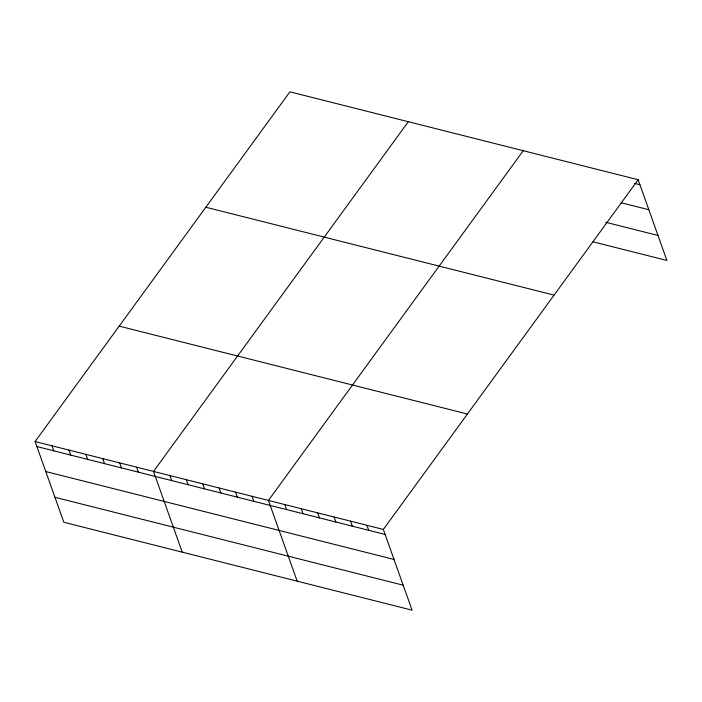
<?xml version="1.0" encoding="UTF-8"?>
<svg xmlns="http://www.w3.org/2000/svg" width="702" height="702" viewBox="0 0 702 702"><rect width="100%" height="100%" fill="white"/><g stroke="black" fill="none" stroke-linecap="round" stroke-linejoin="round"><path stroke-width="1.05" d="M638.153 179.721L383.336 529.431L412.083 610.17L63.847 522.279L35.1 441.54L289.917 91.83L638.153 179.721L666.9 260.46L593.023 241.813M408.318 121.709L153.501 471.428L182.248 552.167M523.236 150.719L268.418 500.429L297.165 581.168M634.81 183.441L639.934 184.74M621.13 202.738L648.832 209.731M605.677 222.262L658.002 235.468M205.826 207.23L554.062 295.121M119.191 326.14L467.427 414.022M35.1 441.54L383.336 529.431M36.89 446.56L385.126 534.45M45.788 471.551L394.024 559.441M54.949 497.297L403.185 585.187M366.918 525.289L368.708 530.308M350.5 521.147L352.29 526.167M334.082 517.005L335.872 522.025M317.673 512.855L319.454 517.883M301.255 508.713L303.036 513.732M284.837 504.571L286.627 509.591M252 496.288L253.791 501.307M235.582 492.137L237.373 497.165M219.164 487.995L220.954 493.023M202.746 483.853L204.536 488.873M186.337 479.712L188.118 484.731M169.919 475.57L171.709 480.589M136.583 467.155L138.373 472.174M119.673 462.89L121.464 467.909M102.755 458.617L104.545 463.636M85.846 454.352L87.627 459.371M68.928 450.079L70.718 455.098M52.018 445.814L53.8 450.833"/></g></svg>
